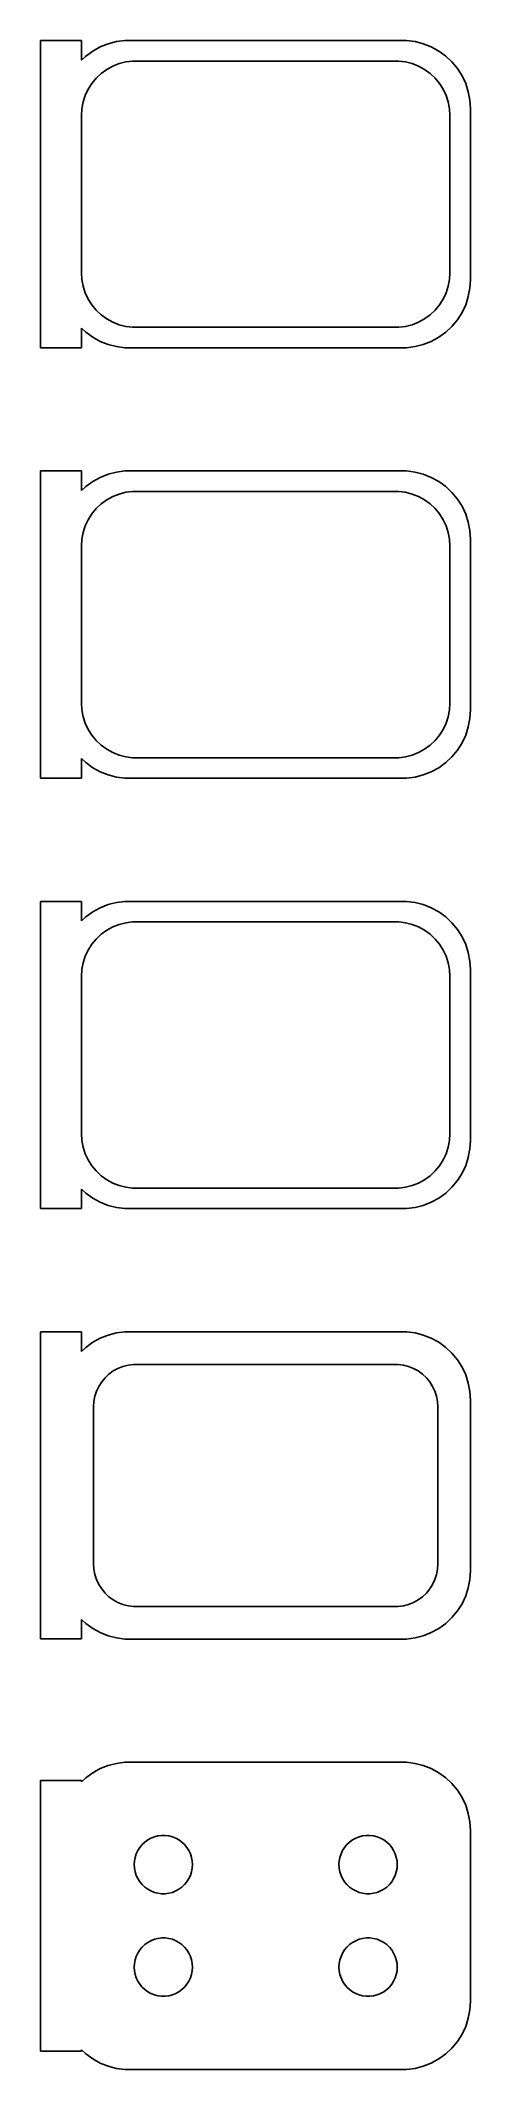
# Model space of a CAD drawing. Header units: metres. Extents: x -16 to 15, y 146 to 295.
import ezdxf

# ---------------------------------------------------------------- set-up
doc = ezdxf.new("R2010")
doc.units = ezdxf.units.M

msp = doc.modelspace()

# ---------------------------------------------------------------- linework, layer by layer
for p, q in [((-13.5, 294.74), (-16.5, 294.74)), ((-16.5, 294.74), (-16.5, 272.26)), ((-13.5, 293.309), (-13.5, 294.74)), ((-12.1289, 294.274), (-12.6791, 293.972)), ((-11.5451, 294.505), (-12.1289, 294.274)), ((-10.9369, 294.661), (-11.5451, 294.505)), ((-10.3139, 294.74), (-10.9369, 294.661)), ((10.3139, 294.74), (-10.3139, 294.74)), ((10.9369, 294.661), (10.3139, 294.74)), ((11.5451, 294.505), (10.9369, 294.661)), ((12.1289, 294.274), (11.5451, 294.505)), ((12.6791, 293.972), (12.1289, 294.274)), ((-13.1871, 293.603), (-13.5, 293.309)), ((-12.6791, 293.972), (-13.1871, 293.603)), ((-12.0497, 292.332), (-11.6433, 292.627)), ((-11.6433, 292.627), (-11.2031, 292.869)), ((-11.2031, 292.869), (-10.7361, 293.054)), ((-10.7361, 293.054), (-10.2495, 293.179)), ((-10.2495, 293.179), (-9.75116, 293.242)), ((-9.75116, 293.242), (9.75116, 293.242)), ((9.75116, 293.242), (10.2495, 293.179)), ((10.2495, 293.179), (10.7361, 293.054)), ((10.7361, 293.054), (11.2031, 292.869)), ((11.2031, 292.869), (11.6433, 292.627)), ((11.6433, 292.627), (12.0497, 292.332)), ((13.1871, 293.603), (12.6791, 293.972)), ((13.6448, 293.173), (13.1871, 293.603)), ((14.0451, 292.689), (13.6448, 293.173)), ((14.3815, 292.159), (14.0451, 292.689)), ((-13.2191, 290.722), (-13.0052, 291.177)), ((-13.0052, 291.177), (-12.7361, 291.601)), ((-12.7361, 291.601), (-12.4159, 291.988)), ((-12.4159, 291.988), (-12.0497, 292.332)), ((12.0497, 292.332), (12.4159, 291.988)), ((12.4159, 291.988), (12.7361, 291.601)), ((12.7361, 291.601), (13.0052, 291.177)), ((13.0052, 291.177), (13.2191, 290.722)), ((14.6489, 291.591), (14.3815, 292.159)), ((14.8429, 290.993), (14.6489, 291.591)), ((-13.5, 289.25), (-13.4684, 289.751)), ((-13.4684, 289.751), (-13.3743, 290.245)), ((-13.3743, 290.245), (-13.2191, 290.722)), ((13.2191, 290.722), (13.3743, 290.245)), ((13.3743, 290.245), (13.4684, 289.751)), ((13.4684, 289.751), (13.5, 289.25)), ((14.9606, 290.377), (14.8429, 290.993)), ((15, 289.75), (14.9606, 290.377)), ((15, 277.25), (15, 289.75)), ((-13.5, 277.75), (-13.5, 289.25)), ((13.5, 289.25), (13.5, 277.75)), ((-13.4684, 277.249), (-13.5, 277.75)), ((13.5, 277.75), (13.4684, 277.249)), ((-13.3743, 276.755), (-13.4684, 277.249)), ((-13.2191, 276.278), (-13.3743, 276.755)), ((-13.0052, 275.823), (-13.2191, 276.278)), ((13.2191, 276.278), (13.0052, 275.823)), ((13.3743, 276.755), (13.2191, 276.278)), ((13.4684, 277.249), (13.3743, 276.755)), ((14.8429, 276.007), (14.9606, 276.623)), ((14.9606, 276.623), (15, 277.25)), ((-12.7361, 275.399), (-13.0052, 275.823)), ((-12.4159, 275.012), (-12.7361, 275.399)), ((-12.0497, 274.668), (-12.4159, 275.012)), ((12.4159, 275.012), (12.0497, 274.668)), ((12.7361, 275.399), (12.4159, 275.012)), ((13.0052, 275.823), (12.7361, 275.399)), ((14.0451, 274.311), (14.3815, 274.841)), ((14.3815, 274.841), (14.6489, 275.409)), ((14.6489, 275.409), (14.8429, 276.007)), ((-13.5, 273.691), (-13.1871, 273.397)), ((-13.5, 272.26), (-13.5, 273.691)), ((-13.1871, 273.397), (-12.6791, 273.028)), ((-11.6433, 274.373), (-12.0497, 274.668)), ((-11.2031, 274.131), (-11.6433, 274.373)), ((-10.7361, 273.946), (-11.2031, 274.131)), ((-10.2495, 273.821), (-10.7361, 273.946)), ((-9.75116, 273.758), (-10.2495, 273.821)), ((9.75116, 273.758), (-9.75116, 273.758)), ((10.2495, 273.821), (9.75116, 273.758)), ((10.7361, 273.946), (10.2495, 273.821)), ((11.2031, 274.131), (10.7361, 273.946)), ((11.6433, 274.373), (11.2031, 274.131)), ((12.0497, 274.668), (11.6433, 274.373)), ((12.6791, 273.028), (13.1871, 273.397)), ((13.1871, 273.397), (13.6448, 273.827)), ((13.6448, 273.827), (14.0451, 274.311)), ((-16.5, 272.26), (-13.5, 272.26)), ((-12.6791, 273.028), (-12.1289, 272.726)), ((-12.1289, 272.726), (-11.5451, 272.495)), ((-11.5451, 272.495), (-10.9369, 272.339)), ((-10.9369, 272.339), (-10.3139, 272.26)), ((-10.3139, 272.26), (10.3139, 272.26)), ((10.3139, 272.26), (10.9369, 272.339)), ((10.9369, 272.339), (11.5451, 272.495)), ((11.5451, 272.495), (12.1289, 272.726)), ((12.1289, 272.726), (12.6791, 273.028)), ((-13.5, 263.24), (-16.5, 263.24)), ((-16.5, 263.24), (-16.5, 240.76)), ((-13.5, 261.809), (-13.5, 263.24)), ((-11.5451, 263.005), (-12.1289, 262.774)), ((-10.9369, 263.161), (-11.5451, 263.005)), ((-10.3139, 263.24), (-10.9369, 263.161)), ((10.3139, 263.24), (-10.3139, 263.24)), ((10.9369, 263.161), (10.3139, 263.24)), ((11.5451, 263.005), (10.9369, 263.161)), ((12.1289, 262.774), (11.5451, 263.005)), ((-13.1871, 262.103), (-13.5, 261.809)), ((-12.6791, 262.472), (-13.1871, 262.103)), ((-12.1289, 262.774), (-12.6791, 262.472)), ((-11.6433, 261.127), (-11.2031, 261.369)), ((-11.2031, 261.369), (-10.7361, 261.554)), ((-10.7361, 261.554), (-10.2495, 261.679)), ((-10.2495, 261.679), (-9.75116, 261.742)), ((-9.75116, 261.742), (9.75116, 261.742)), ((9.75116, 261.742), (10.2495, 261.679)), ((10.2495, 261.679), (10.7361, 261.554)), ((10.7361, 261.554), (11.2031, 261.369)), ((11.2031, 261.369), (11.6433, 261.127)), ((12.6791, 262.472), (12.1289, 262.774)), ((13.1871, 262.103), (12.6791, 262.472)), ((13.6448, 261.673), (13.1871, 262.103)), ((14.0451, 261.189), (13.6448, 261.673)), ((-13.0052, 259.677), (-12.7361, 260.101)), ((-12.7361, 260.101), (-12.4159, 260.488)), ((-12.4159, 260.488), (-12.0497, 260.832)), ((-12.0497, 260.832), (-11.6433, 261.127)), ((11.6433, 261.127), (12.0497, 260.832)), ((12.0497, 260.832), (12.4159, 260.488)), ((12.4159, 260.488), (12.7361, 260.101)), ((12.7361, 260.101), (13.0052, 259.677)), ((14.3815, 260.659), (14.0451, 261.189)), ((14.6489, 260.091), (14.3815, 260.659)), ((14.8429, 259.493), (14.6489, 260.091)), ((-13.4684, 258.251), (-13.3743, 258.745)), ((-13.3743, 258.745), (-13.2191, 259.222)), ((-13.2191, 259.222), (-13.0052, 259.677)), ((13.0052, 259.677), (13.2191, 259.222)), ((13.2191, 259.222), (13.3743, 258.745)), ((13.3743, 258.745), (13.4684, 258.251)), ((14.9606, 258.877), (14.8429, 259.493)), ((15, 258.25), (14.9606, 258.877)), ((-13.5, 257.75), (-13.4684, 258.251)), ((-13.5, 246.25), (-13.5, 257.75)), ((13.4684, 258.251), (13.5, 257.75)), ((13.5, 257.75), (13.5, 246.25)), ((15, 245.75), (15, 258.25)), ((-13.4684, 245.749), (-13.5, 246.25)), ((-13.3743, 245.255), (-13.4684, 245.749)), ((-13.2191, 244.778), (-13.3743, 245.255)), ((13.3743, 245.255), (13.2191, 244.778)), ((13.4684, 245.749), (13.3743, 245.255)), ((13.5, 246.25), (13.4684, 245.749)), ((14.8429, 244.507), (14.9606, 245.123)), ((14.9606, 245.123), (15, 245.75)), ((-13.0052, 244.323), (-13.2191, 244.778)), ((-12.7361, 243.899), (-13.0052, 244.323)), ((-12.4159, 243.512), (-12.7361, 243.899)), ((-12.0497, 243.168), (-12.4159, 243.512)), ((12.4159, 243.512), (12.0497, 243.168)), ((12.7361, 243.899), (12.4159, 243.512)), ((13.0052, 244.323), (12.7361, 243.899)), ((13.2191, 244.778), (13.0052, 244.323)), ((14.3815, 243.341), (14.6489, 243.909)), ((14.6489, 243.909), (14.8429, 244.507)), ((-13.5, 242.191), (-13.1871, 241.897)), ((-13.5, 240.76), (-13.5, 242.191)), ((-11.6433, 242.873), (-12.0497, 243.168)), ((-11.2031, 242.631), (-11.6433, 242.873)), ((-10.7361, 242.446), (-11.2031, 242.631)), ((-10.2495, 242.321), (-10.7361, 242.446)), ((-9.75116, 242.258), (-10.2495, 242.321)), ((9.75116, 242.258), (-9.75116, 242.258)), ((10.2495, 242.321), (9.75116, 242.258)), ((10.7361, 242.446), (10.2495, 242.321)), ((11.2031, 242.631), (10.7361, 242.446)), ((11.6433, 242.873), (11.2031, 242.631)), ((12.0497, 243.168), (11.6433, 242.873)), ((13.1871, 241.897), (13.6448, 242.327)), ((13.6448, 242.327), (14.0451, 242.811)), ((14.0451, 242.811), (14.3815, 243.341)), ((-16.5, 240.76), (-13.5, 240.76)), ((-13.1871, 241.897), (-12.6791, 241.528)), ((-12.6791, 241.528), (-12.1289, 241.226)), ((-12.1289, 241.226), (-11.5451, 240.995)), ((-11.5451, 240.995), (-10.9369, 240.839)), ((-10.9369, 240.839), (-10.3139, 240.76)), ((-10.3139, 240.76), (10.3139, 240.76)), ((10.3139, 240.76), (10.9369, 240.839)), ((10.9369, 240.839), (11.5451, 240.995)), ((11.5451, 240.995), (12.1289, 241.226)), ((12.1289, 241.226), (12.6791, 241.528)), ((12.6791, 241.528), (13.1871, 241.897)), ((-13.5, 231.74), (-16.5, 231.74)), ((-16.5, 231.74), (-16.5, 209.26)), ((-13.5, 230.309), (-13.5, 231.74)), ((-10.9369, 231.661), (-11.5451, 231.505)), ((-10.3139, 231.74), (-10.9369, 231.661)), ((10.3139, 231.74), (-10.3139, 231.74)), ((10.9369, 231.661), (10.3139, 231.74)), ((11.5451, 231.505), (10.9369, 231.661)), ((-13.1871, 230.603), (-13.5, 230.309)), ((-12.6791, 230.972), (-13.1871, 230.603)), ((-12.1289, 231.274), (-12.6791, 230.972)), ((-11.5451, 231.505), (-12.1289, 231.274)), ((-10.7361, 230.054), (-10.2495, 230.179)), ((-10.2495, 230.179), (-9.75116, 230.242)), ((-9.75116, 230.242), (9.75116, 230.242)), ((9.75116, 230.242), (10.2495, 230.179)), ((10.2495, 230.179), (10.7361, 230.054)), ((12.1289, 231.274), (11.5451, 231.505)), ((12.6791, 230.972), (12.1289, 231.274)), ((13.1871, 230.603), (12.6791, 230.972)), ((13.6448, 230.173), (13.1871, 230.603)), ((14.0451, 229.689), (13.6448, 230.173)), ((-12.7361, 228.601), (-12.4159, 228.988)), ((-12.4159, 228.988), (-12.0497, 229.332)), ((-12.0497, 229.332), (-11.6433, 229.627)), ((-11.6433, 229.627), (-11.2031, 229.869)), ((-11.2031, 229.869), (-10.7361, 230.054)), ((10.7361, 230.054), (11.2031, 229.869)), ((11.2031, 229.869), (11.6433, 229.627)), ((11.6433, 229.627), (12.0497, 229.332)), ((12.0497, 229.332), (12.4159, 228.988)), ((12.4159, 228.988), (12.7361, 228.601)), ((14.3815, 229.159), (14.0451, 229.689)), ((14.6489, 228.591), (14.3815, 229.159)), ((-13.4684, 226.751), (-13.3743, 227.245)), ((-13.3743, 227.245), (-13.2191, 227.722)), ((-13.2191, 227.722), (-13.0052, 228.177)), ((-13.0052, 228.177), (-12.7361, 228.601)), ((12.7361, 228.601), (13.0052, 228.177)), ((13.0052, 228.177), (13.2191, 227.722)), ((13.2191, 227.722), (13.3743, 227.245)), ((13.3743, 227.245), (13.4684, 226.751)), ((14.8429, 227.993), (14.6489, 228.591)), ((14.9606, 227.377), (14.8429, 227.993)), ((15, 226.75), (14.9606, 227.377)), ((-13.5, 226.25), (-13.4684, 226.751)), ((-13.5, 214.75), (-13.5, 226.25)), ((13.4684, 226.751), (13.5, 226.25)), ((13.5, 226.25), (13.5, 214.75)), ((15, 214.25), (15, 226.75)), ((-13.4684, 214.249), (-13.5, 214.75)), ((-13.3743, 213.755), (-13.4684, 214.249)), ((13.4684, 214.249), (13.3743, 213.755)), ((13.5, 214.75), (13.4684, 214.249)), ((14.9606, 213.623), (15, 214.25)), ((-13.2191, 213.278), (-13.3743, 213.755)), ((-13.0052, 212.823), (-13.2191, 213.278)), ((-12.7361, 212.399), (-13.0052, 212.823)), ((-12.4159, 212.012), (-12.7361, 212.399)), ((12.7361, 212.399), (12.4159, 212.012)), ((13.0052, 212.823), (12.7361, 212.399)), ((13.2191, 213.278), (13.0052, 212.823)), ((13.3743, 213.755), (13.2191, 213.278)), ((14.3815, 211.841), (14.6489, 212.409)), ((14.6489, 212.409), (14.8429, 213.007)), ((14.8429, 213.007), (14.9606, 213.623)), ((-12.0497, 211.668), (-12.4159, 212.012)), ((-11.6433, 211.373), (-12.0497, 211.668)), ((-11.2031, 211.131), (-11.6433, 211.373)), ((-10.7361, 210.946), (-11.2031, 211.131)), ((-10.2495, 210.821), (-10.7361, 210.946)), ((10.7361, 210.946), (10.2495, 210.821)), ((11.2031, 211.131), (10.7361, 210.946)), ((11.6433, 211.373), (11.2031, 211.131)), ((12.0497, 211.668), (11.6433, 211.373)), ((12.4159, 212.012), (12.0497, 211.668)), ((13.6448, 210.827), (14.0451, 211.311)), ((14.0451, 211.311), (14.3815, 211.841)), ((-13.5, 210.691), (-13.1871, 210.397)), ((-13.5, 209.26), (-13.5, 210.691)), ((-13.1871, 210.397), (-12.6791, 210.028)), ((-12.6791, 210.028), (-12.1289, 209.726)), ((-12.1289, 209.726), (-11.5451, 209.495)), ((-11.5451, 209.495), (-10.9369, 209.339)), ((-9.75116, 210.758), (-10.2495, 210.821)), ((9.75116, 210.758), (-9.75116, 210.758)), ((10.2495, 210.821), (9.75116, 210.758)), ((10.9369, 209.339), (11.5451, 209.495)), ((11.5451, 209.495), (12.1289, 209.726)), ((12.1289, 209.726), (12.6791, 210.028)), ((12.6791, 210.028), (13.1871, 210.397)), ((13.1871, 210.397), (13.6448, 210.827)), ((-16.5, 209.26), (-13.5, 209.26)), ((-10.9369, 209.339), (-10.3139, 209.26)), ((-10.3139, 209.26), (10.3139, 209.26)), ((10.3139, 209.26), (10.9369, 209.339)), ((-13.5, 200.229), (-16.5, 200.229)), ((-16.5, 200.229), (-16.5, 177.771)), ((-13.5, 198.809), (-13.5, 200.229)), ((-13.1871, 199.103), (-13.5, 198.809)), ((-12.6791, 199.472), (-13.1871, 199.103)), ((-12.1289, 199.774), (-12.6791, 199.472)), ((-11.5451, 200.005), (-12.1289, 199.774)), ((-10.9369, 200.161), (-11.5451, 200.005)), ((-10.3139, 200.24), (-10.9369, 200.161)), ((10.3139, 200.24), (-10.3139, 200.24)), ((10.9369, 200.161), (10.3139, 200.24)), ((11.5451, 200.005), (10.9369, 200.161)), ((12.1289, 199.774), (11.5451, 200.005)), ((12.6791, 199.472), (12.1289, 199.774)), ((13.1871, 199.103), (12.6791, 199.472)), ((13.6448, 198.673), (13.1871, 199.103)), ((-11.168, 197.378), (-10.8254, 197.567)), ((-10.8254, 197.567), (-10.4619, 197.711)), ((-10.4619, 197.711), (-10.0833, 197.808)), ((-10.0833, 197.808), (-9.69545, 197.857)), ((-9.69545, 197.857), (9.69545, 197.857)), ((9.69545, 197.857), (10.0833, 197.808)), ((10.0833, 197.808), (10.4619, 197.711)), ((10.4619, 197.711), (10.8254, 197.567)), ((10.8254, 197.567), (11.168, 197.378)), ((14.0451, 198.189), (13.6448, 198.673)), ((14.3815, 197.659), (14.0451, 198.189)), ((14.6489, 197.091), (14.3815, 197.659)), ((-12.3943, 195.896), (-12.2279, 196.25)), ((-12.2279, 196.25), (-12.0184, 196.58)), ((-12.0184, 196.58), (-11.7692, 196.881)), ((-11.7692, 196.881), (-11.4842, 197.149)), ((-11.4842, 197.149), (-11.168, 197.378)), ((11.168, 197.378), (11.4842, 197.149)), ((11.4842, 197.149), (11.7692, 196.881)), ((11.7692, 196.881), (12.0184, 196.58)), ((12.0184, 196.58), (12.2279, 196.25)), ((12.2279, 196.25), (12.3943, 195.896)), ((14.8429, 196.493), (14.6489, 197.091)), ((14.9606, 195.877), (14.8429, 196.493)), ((-12.6129, 194.75), (-12.5884, 195.14)), ((-12.6129, 183.25), (-12.6129, 194.75)), ((-12.5884, 195.14), (-12.5151, 195.524)), ((-12.5151, 195.524), (-12.3943, 195.896)), ((12.3943, 195.896), (12.5151, 195.524)), ((12.5151, 195.524), (12.5884, 195.14)), ((12.5884, 195.14), (12.6129, 194.75)), ((12.6129, 194.75), (12.6129, 183.25)), ((15, 195.25), (14.9606, 195.877)), ((15, 182.75), (15, 195.25)), ((-12.5884, 182.86), (-12.6129, 183.25)), ((-12.5151, 182.476), (-12.5884, 182.86)), ((12.5884, 182.86), (12.5151, 182.476)), ((12.6129, 183.25), (12.5884, 182.86)), ((14.9606, 182.123), (15, 182.75)), ((-12.3943, 182.104), (-12.5151, 182.476)), ((-12.2279, 181.75), (-12.3943, 182.104)), ((-12.0184, 181.42), (-12.2279, 181.75)), ((-11.7692, 181.119), (-12.0184, 181.42)), ((12.0184, 181.42), (11.7692, 181.119)), ((12.2279, 181.75), (12.0184, 181.42)), ((12.3943, 182.104), (12.2279, 181.75)), ((12.5151, 182.476), (12.3943, 182.104)), ((14.6489, 180.909), (14.8429, 181.507)), ((14.8429, 181.507), (14.9606, 182.123)), ((-11.4842, 180.851), (-11.7692, 181.119)), ((-11.168, 180.622), (-11.4842, 180.851)), ((-10.8254, 180.433), (-11.168, 180.622)), ((-10.4619, 180.289), (-10.8254, 180.433)), ((-10.0833, 180.192), (-10.4619, 180.289)), ((-9.69545, 180.143), (-10.0833, 180.192)), ((9.69545, 180.143), (-9.69545, 180.143)), ((10.0833, 180.192), (9.69545, 180.143)), ((10.4619, 180.289), (10.0833, 180.192)), ((10.8254, 180.433), (10.4619, 180.289)), ((11.168, 180.622), (10.8254, 180.433)), ((11.4842, 180.851), (11.168, 180.622)), ((11.7692, 181.119), (11.4842, 180.851)), ((13.6448, 179.327), (14.0451, 179.811)), ((14.0451, 179.811), (14.3815, 180.341)), ((14.3815, 180.341), (14.6489, 180.909)), ((-13.5, 177.771), (-13.5, 179.191)), ((-13.5, 179.191), (-13.1871, 178.897)), ((-13.1871, 178.897), (-12.6791, 178.528)), ((-12.6791, 178.528), (-12.1289, 178.226)), ((-12.1289, 178.226), (-11.5451, 177.995)), ((11.5451, 177.995), (12.1289, 178.226)), ((12.1289, 178.226), (12.6791, 178.528)), ((12.6791, 178.528), (13.1871, 178.897)), ((13.1871, 178.897), (13.6448, 179.327)), ((-16.5, 177.771), (-13.5, 177.771)), ((-11.5451, 177.995), (-10.9369, 177.839)), ((-10.9369, 177.839), (-10.3139, 177.76)), ((-10.3139, 177.76), (10.3139, 177.76)), ((10.3139, 177.76), (10.9369, 177.839)), ((10.9369, 177.839), (11.5451, 177.995)), ((-12.6791, 167.972), (-13.1871, 167.603)), ((-12.1289, 168.274), (-12.6791, 167.972)), ((-11.5451, 168.505), (-12.1289, 168.274)), ((-10.9369, 168.661), (-11.5451, 168.505)), ((-10.3139, 168.74), (-10.9369, 168.661)), ((10.3139, 168.74), (-10.3139, 168.74)), ((10.9369, 168.661), (10.3139, 168.74)), ((11.5451, 168.505), (10.9369, 168.661)), ((12.1289, 168.274), (11.5451, 168.505)), ((12.6791, 167.972), (12.1289, 168.274)), ((13.1871, 167.603), (12.6791, 167.972)), ((-13.5, 167.403), (-16.5, 167.403)), ((-16.5, 167.403), (-16.5, 147.597)), ((-13.1871, 167.603), (-13.5, 167.309)), ((-13.5, 167.309), (-13.5, 167.403)), ((13.6448, 167.173), (13.1871, 167.603)), ((14.0451, 166.689), (13.6448, 167.173)), ((14.3815, 166.159), (14.0451, 166.689)), ((14.6489, 165.591), (14.3815, 166.159)), ((14.8429, 164.993), (14.6489, 165.591)), ((14.9606, 164.377), (14.8429, 164.993)), ((-8.15984, 163.281), (-7.9001, 163.347)), ((-7.9001, 163.347), (-7.63406, 163.381)), ((-7.63406, 163.381), (-7.36592, 163.381)), ((-7.36592, 163.381), (-7.09988, 163.347)), ((-7.09988, 163.347), (-6.84015, 163.281)), ((6.84015, 163.281), (7.09988, 163.347)), ((7.09988, 163.347), (7.36592, 163.381)), ((7.36592, 163.381), (7.63406, 163.381)), ((7.63406, 163.381), (7.9001, 163.347)), ((7.9001, 163.347), (8.15984, 163.281)), ((15, 163.75), (14.9606, 164.377)), ((15, 151.25), (15, 163.75)), ((-9.56821, 161.781), (-9.48534, 162.036)), ((-9.48534, 162.036), (-9.37117, 162.279)), ((-9.37117, 162.279), (-9.22748, 162.505)), ((-9.22748, 162.505), (-9.05655, 162.712)), ((-9.05655, 162.712), (-8.86108, 162.895)), ((-8.86108, 162.895), (-8.64413, 163.053)), ((-8.64413, 163.053), (-8.40915, 163.182)), ((-8.40915, 163.182), (-8.15984, 163.281)), ((-6.84015, 163.281), (-6.59084, 163.182)), ((-6.59084, 163.182), (-6.35585, 163.053)), ((-6.35585, 163.053), (-6.1389, 162.895)), ((-6.1389, 162.895), (-5.94344, 162.712)), ((-5.94344, 162.712), (-5.77251, 162.505)), ((-5.77251, 162.505), (-5.62881, 162.279)), ((-5.62881, 162.279), (-5.51465, 162.036)), ((-5.51465, 162.036), (-5.43178, 161.781)), ((5.43178, 161.781), (5.51465, 162.036)), ((5.51465, 162.036), (5.62881, 162.279)), ((5.62881, 162.279), (5.77251, 162.505)), ((5.77251, 162.505), (5.94344, 162.712)), ((5.94344, 162.712), (6.1389, 162.895)), ((6.1389, 162.895), (6.35585, 163.053)), ((6.35585, 163.053), (6.59084, 163.182)), ((6.59084, 163.182), (6.84015, 163.281)), ((8.15984, 163.281), (8.40915, 163.182)), ((8.40915, 163.182), (8.64413, 163.053)), ((8.64413, 163.053), (8.86108, 162.895)), ((8.86108, 162.895), (9.05655, 162.712)), ((9.05655, 162.712), (9.22748, 162.505)), ((9.22748, 162.505), (9.37117, 162.279)), ((9.37117, 162.279), (9.48534, 162.036)), ((9.48534, 162.036), (9.56821, 161.781)), ((-9.63528, 161.25), (-9.61845, 161.518)), ((-9.61845, 160.982), (-9.63528, 161.25)), ((-9.61845, 161.518), (-9.56821, 161.781)), ((-9.56821, 160.719), (-9.61845, 160.982)), ((-9.48534, 160.464), (-9.56821, 160.719)), ((-9.37117, 160.221), (-9.48534, 160.464)), ((-5.51465, 160.464), (-5.62881, 160.221)), ((-5.43178, 160.719), (-5.51465, 160.464)), ((-5.43178, 161.781), (-5.38153, 161.518)), ((-5.38153, 160.982), (-5.43178, 160.719)), ((-5.38153, 161.518), (-5.3647, 161.25)), ((-5.3647, 161.25), (-5.38153, 160.982)), ((5.3647, 161.25), (5.38153, 161.518)), ((5.38153, 160.982), (5.3647, 161.25)), ((5.38153, 161.518), (5.43178, 161.781)), ((5.43178, 160.719), (5.38153, 160.982)), ((5.51465, 160.464), (5.43178, 160.719)), ((5.62881, 160.221), (5.51465, 160.464)), ((9.48534, 160.464), (9.37117, 160.221)), ((9.56821, 160.719), (9.48534, 160.464)), ((9.56821, 161.781), (9.61845, 161.518)), ((9.61845, 160.982), (9.56821, 160.719)), ((9.61845, 161.518), (9.63528, 161.25)), ((9.63528, 161.25), (9.61845, 160.982)), ((-9.22748, 159.995), (-9.37117, 160.221)), ((-9.05655, 159.788), (-9.22748, 159.995)), ((-8.86108, 159.605), (-9.05655, 159.788)), ((-8.64413, 159.447), (-8.86108, 159.605)), ((-8.40915, 159.318), (-8.64413, 159.447)), ((-8.15984, 159.219), (-8.40915, 159.318)), ((-7.9001, 159.153), (-8.15984, 159.219)), ((-7.63406, 159.119), (-7.9001, 159.153)), ((-7.36592, 159.119), (-7.63406, 159.119)), ((-7.09988, 159.153), (-7.36592, 159.119)), ((-6.84015, 159.219), (-7.09988, 159.153)), ((-6.59084, 159.318), (-6.84015, 159.219)), ((-6.35585, 159.447), (-6.59084, 159.318)), ((-6.1389, 159.605), (-6.35585, 159.447)), ((-5.94344, 159.788), (-6.1389, 159.605)), ((-5.77251, 159.995), (-5.94344, 159.788)), ((-5.62881, 160.221), (-5.77251, 159.995)), ((5.77251, 159.995), (5.62881, 160.221)), ((5.94344, 159.788), (5.77251, 159.995)), ((6.1389, 159.605), (5.94344, 159.788)), ((6.35585, 159.447), (6.1389, 159.605)), ((6.59084, 159.318), (6.35585, 159.447)), ((6.84015, 159.219), (6.59084, 159.318)), ((7.09988, 159.153), (6.84015, 159.219)), ((7.36592, 159.119), (7.09988, 159.153)), ((7.63406, 159.119), (7.36592, 159.119)), ((7.9001, 159.153), (7.63406, 159.119)), ((8.15984, 159.219), (7.9001, 159.153)), ((8.40915, 159.318), (8.15984, 159.219)), ((8.64413, 159.447), (8.40915, 159.318)), ((8.86108, 159.605), (8.64413, 159.447)), ((9.05655, 159.788), (8.86108, 159.605)), ((9.22748, 159.995), (9.05655, 159.788)), ((9.37117, 160.221), (9.22748, 159.995)), ((-9.56821, 154.281), (-9.48534, 154.536)), ((-9.48534, 154.536), (-9.37117, 154.779)), ((-9.37117, 154.779), (-9.22748, 155.005)), ((-9.22748, 155.005), (-9.05655, 155.212)), ((-9.05655, 155.212), (-8.86108, 155.395)), ((-8.86108, 155.395), (-8.64413, 155.553)), ((-8.64413, 155.553), (-8.40915, 155.682)), ((-8.40915, 155.682), (-8.15984, 155.781)), ((-8.15984, 155.781), (-7.9001, 155.847)), ((-7.9001, 155.847), (-7.63406, 155.881)), ((-7.63406, 155.881), (-7.36592, 155.881)), ((-7.36592, 155.881), (-7.09988, 155.847)), ((-7.09988, 155.847), (-6.84015, 155.781)), ((-6.84015, 155.781), (-6.59084, 155.682)), ((-6.59084, 155.682), (-6.35585, 155.553)), ((-6.35585, 155.553), (-6.1389, 155.395)), ((-6.1389, 155.395), (-5.94344, 155.212)), ((-5.94344, 155.212), (-5.77251, 155.005)), ((-5.77251, 155.005), (-5.62881, 154.779)), ((-5.62881, 154.779), (-5.51465, 154.536)), ((-5.51465, 154.536), (-5.43178, 154.281)), ((5.43178, 154.281), (5.51465, 154.536)), ((5.51465, 154.536), (5.62881, 154.779)), ((5.62881, 154.779), (5.77251, 155.005)), ((5.77251, 155.005), (5.94344, 155.212)), ((5.94344, 155.212), (6.1389, 155.395)), ((6.1389, 155.395), (6.35585, 155.553)), ((6.35585, 155.553), (6.59084, 155.682)), ((6.59084, 155.682), (6.84015, 155.781)), ((6.84015, 155.781), (7.09988, 155.847)), ((7.09988, 155.847), (7.36592, 155.881)), ((7.36592, 155.881), (7.63406, 155.881)), ((7.63406, 155.881), (7.9001, 155.847)), ((7.9001, 155.847), (8.15984, 155.781)), ((8.15984, 155.781), (8.40915, 155.682)), ((8.40915, 155.682), (8.64413, 155.553)), ((8.64413, 155.553), (8.86108, 155.395)), ((8.86108, 155.395), (9.05655, 155.212)), ((9.05655, 155.212), (9.22748, 155.005)), ((9.22748, 155.005), (9.37117, 154.779)), ((9.37117, 154.779), (9.48534, 154.536)), ((9.48534, 154.536), (9.56821, 154.281)), ((-9.63528, 153.75), (-9.61845, 154.018)), ((-9.61845, 153.482), (-9.63528, 153.75)), ((-9.61845, 154.018), (-9.56821, 154.281)), ((-9.56821, 153.219), (-9.61845, 153.482)), ((-9.48534, 152.964), (-9.56821, 153.219)), ((-9.37117, 152.721), (-9.48534, 152.964)), ((-5.51465, 152.964), (-5.62881, 152.721)), ((-5.43178, 153.219), (-5.51465, 152.964)), ((-5.43178, 154.281), (-5.38153, 154.018)), ((-5.38153, 153.482), (-5.43178, 153.219)), ((-5.38153, 154.018), (-5.3647, 153.75)), ((-5.3647, 153.75), (-5.38153, 153.482)), ((5.3647, 153.75), (5.38153, 154.018)), ((5.38153, 153.482), (5.3647, 153.75)), ((5.38153, 154.018), (5.43178, 154.281)), ((5.43178, 153.219), (5.38153, 153.482)), ((5.51465, 152.964), (5.43178, 153.219)), ((5.62881, 152.721), (5.51465, 152.964)), ((9.48534, 152.964), (9.37117, 152.721)), ((9.56821, 153.219), (9.48534, 152.964)), ((9.56821, 154.281), (9.61845, 154.018)), ((9.61845, 153.482), (9.56821, 153.219)), ((9.61845, 154.018), (9.63528, 153.75)), ((9.63528, 153.75), (9.61845, 153.482)), ((-9.22748, 152.495), (-9.37117, 152.721)), ((-9.05655, 152.288), (-9.22748, 152.495)), ((-8.86108, 152.105), (-9.05655, 152.288)), ((-8.64413, 151.947), (-8.86108, 152.105)), ((-8.40915, 151.818), (-8.64413, 151.947)), ((-8.15984, 151.719), (-8.40915, 151.818)), ((-7.9001, 151.653), (-8.15984, 151.719)), ((-7.63406, 151.619), (-7.9001, 151.653)), ((-7.36592, 151.619), (-7.63406, 151.619)), ((-7.09988, 151.653), (-7.36592, 151.619)), ((-6.84015, 151.719), (-7.09988, 151.653)), ((-6.59084, 151.818), (-6.84015, 151.719)), ((-6.35585, 151.947), (-6.59084, 151.818)), ((-6.1389, 152.105), (-6.35585, 151.947)), ((-5.94344, 152.288), (-6.1389, 152.105)), ((-5.77251, 152.495), (-5.94344, 152.288)), ((-5.62881, 152.721), (-5.77251, 152.495)), ((5.77251, 152.495), (5.62881, 152.721)), ((5.94344, 152.288), (5.77251, 152.495)), ((6.1389, 152.105), (5.94344, 152.288)), ((6.35585, 151.947), (6.1389, 152.105)), ((6.59084, 151.818), (6.35585, 151.947)), ((6.84015, 151.719), (6.59084, 151.818)), ((7.09988, 151.653), (6.84015, 151.719)), ((7.36592, 151.619), (7.09988, 151.653)), ((7.63406, 151.619), (7.36592, 151.619)), ((7.9001, 151.653), (7.63406, 151.619)), ((8.15984, 151.719), (7.9001, 151.653)), ((8.40915, 151.818), (8.15984, 151.719)), ((8.64413, 151.947), (8.40915, 151.818)), ((8.86108, 152.105), (8.64413, 151.947)), ((9.05655, 152.288), (8.86108, 152.105)), ((9.22748, 152.495), (9.05655, 152.288)), ((9.37117, 152.721), (9.22748, 152.495)), ((14.6489, 149.409), (14.8429, 150.007)), ((14.8429, 150.007), (14.9606, 150.623)), ((14.9606, 150.623), (15, 151.25)), ((14.0451, 148.311), (14.3815, 148.841)), ((14.3815, 148.841), (14.6489, 149.409)), ((-16.5, 147.597), (-13.5, 147.597)), ((-13.5, 147.597), (-13.5, 147.691)), ((-13.5, 147.691), (-13.1871, 147.397)), ((-13.1871, 147.397), (-12.6791, 147.028)), ((-12.6791, 147.028), (-12.1289, 146.726)), ((12.1289, 146.726), (12.6791, 147.028)), ((12.6791, 147.028), (13.1871, 147.397)), ((13.1871, 147.397), (13.6448, 147.827)), ((13.6448, 147.827), (14.0451, 148.311)), ((-12.1289, 146.726), (-11.5451, 146.495)), ((-11.5451, 146.495), (-10.9369, 146.339)), ((-10.9369, 146.339), (-10.3139, 146.26)), ((-10.3139, 146.26), (10.3139, 146.26)), ((10.3139, 146.26), (10.9369, 146.339)), ((10.9369, 146.339), (11.5451, 146.495)), ((11.5451, 146.495), (12.1289, 146.726))]:
    msp.add_line(p, q)

doc.saveas('drawing.dxf')
